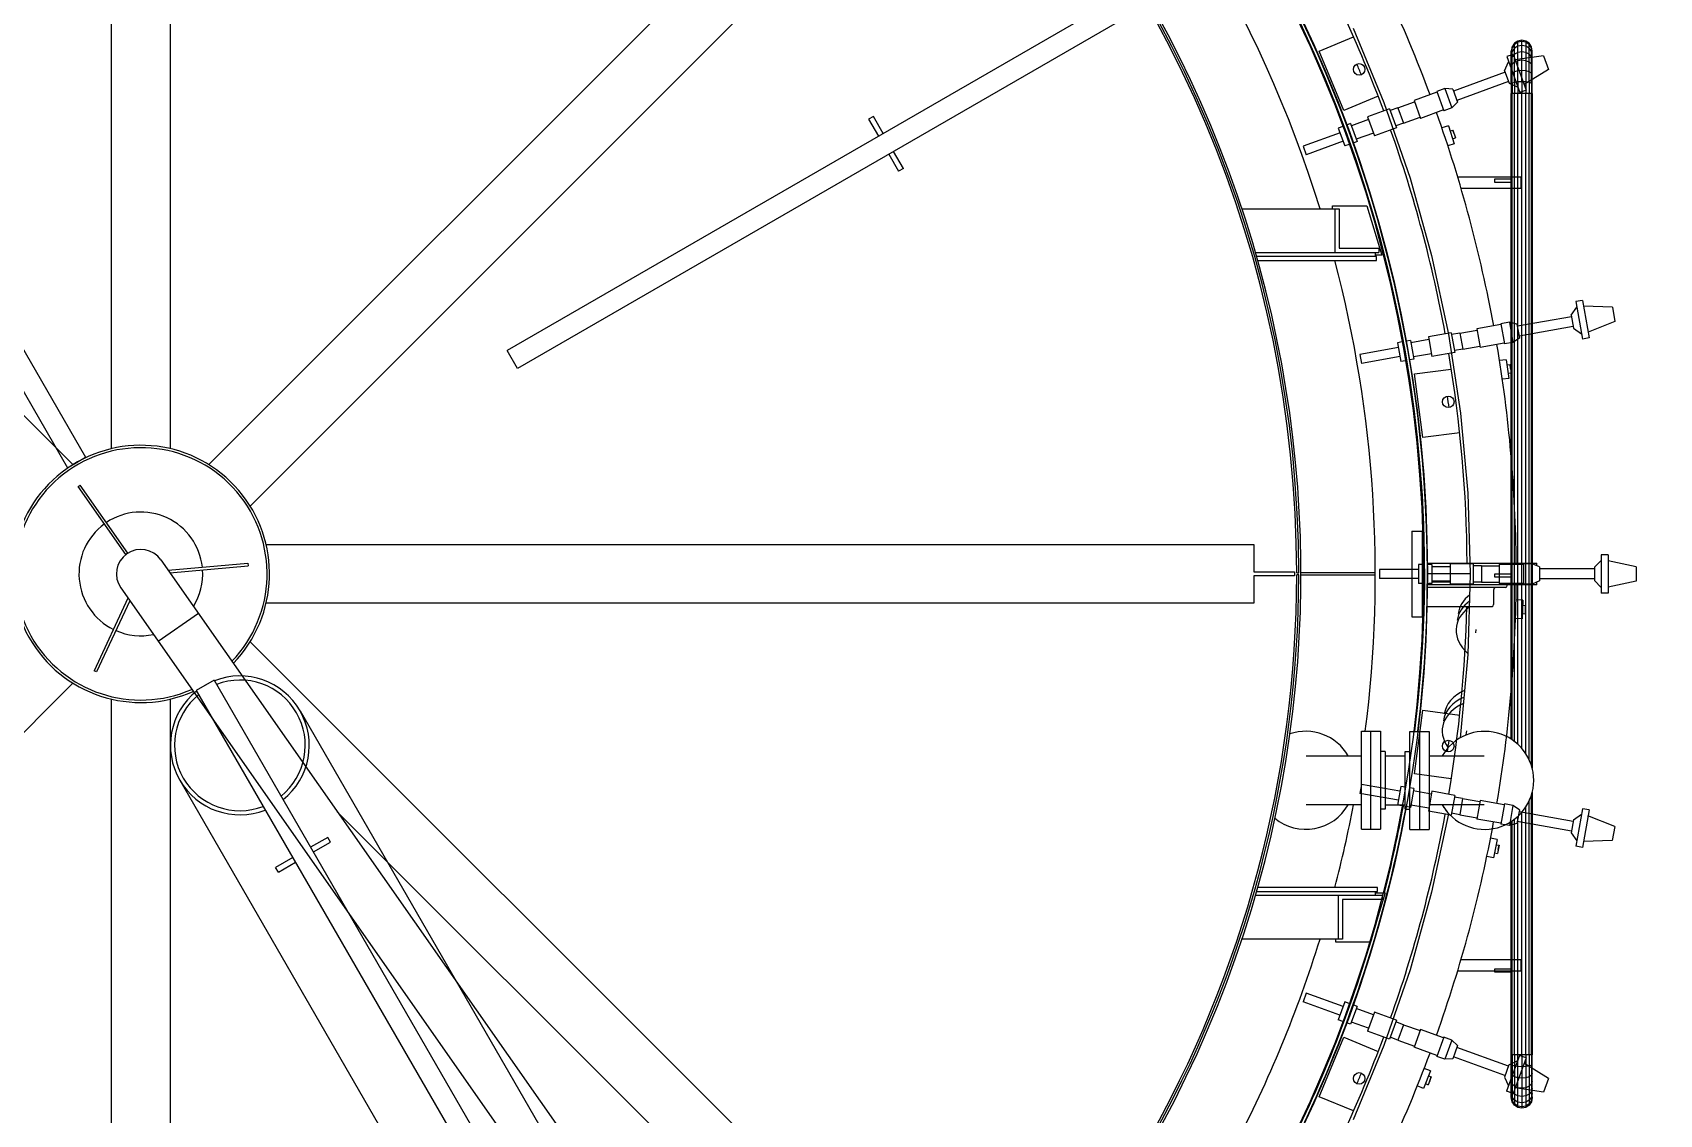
# Model space of a CAD drawing. Header units: metres. Extents: x 0 to 63075, y 0 to 44550.
# Drawn here: x 58334 to 58903, y 40181 to 40560 of the extents above; entities that cross this region are included whole.
import ezdxf

# ---------------------------------------------------------------- set-up
doc = ezdxf.new("R2010")
doc.units = ezdxf.units.M
doc.header["$LTSCALE"] = 75
for name, color, linetype in [('GSB', 7, 'Continuous'), ('ML6', 1, 'Continuous'), ('SDM', 7, 'Continuous'), ('SL1', 8, 'Continuous')]:
    doc.layers.add(name, color=color, linetype=linetype)
doc.styles.add('ROMANS', font='ROMANS.SHX')
doc.dimstyles.new('75___1-75', dxfattribs={"dimscale": 75, "dimtxt": 2.5, "dimasz": 2, "dimexe": 1.5, "dimexo": 1, "dimgap": 0.5, "dimtad": 1, "dimdec": 0, "dimzin": 12, "dimtxsty": 'ROMANS', "dimcen": 0, "dimclrd": 256, "dimclre": 256, "dimclrt": 3, "dimazin": 3, "dimtfac": 1, "dimtdec": 0, "dimtmove": 0, "dimatfit": 0, "dimfxl": 1, "dimlwd": -1, "dimlwe": -1, "dimarcsym": 0})

# ---------------------------------------------------------------- blocks, each defined once
blk = doc.blocks.new('A$C6bae614f')
at = {"layer": 'SL1'}
for p, q in [((401396.2, 46255.2), (402741.3, 43925.2)), ((402802.1, 43945.4), (402802.2, 46248.5)), ((402938.7, 46248.5), (402938.6, 43945.4)), ((401354.3, 46231), (402699.5, 43901)), ((401083.6, 45536.7), (402712.1, 43908.1)), ((403028.7, 43908.1), (404657.3, 45536.6)), ((404753.8, 45440.1), (403125.2, 43811.6)), ((405448.1, 45169.3), (403724.3, 44174.2)), ((405472.3, 45127.5), (403748.5, 44132.4)), ((405697.4, 44926.1), (405769, 44753.1)), ((405618, 44872.5), (405698.3, 44905.7)), ((406067.9, 44882.9), (406066, 44873.6)), ((406067.9, 44880.2), (406066, 44871.1)), ((406073.2, 44890.9), (406067.9, 44882.9)), ((406073.2, 44887.9), (406067.9, 44880.2)), ((406067.9, 44880.2), (406067.9, 44882.9)), ((406067.9, 44872.1), (406067.9, 44880.2)), ((406073.2, 44879.2), (406067.9, 44872.1)), ((406081.1, 44896.1), (406073.2, 44890.9)), ((406081.1, 44893.1), (406073.2, 44887.9)), ((406073.2, 44887.9), (406073.2, 44890.9)), ((406073.2, 44799.7), (406073.2, 44887.9)), ((406081.1, 44884), (406073.2, 44879.2)), ((406090.4, 44898), (406081.1, 44896.1)), ((406081.1, 44800.9), (406081.1, 44896.1)), ((406090.4, 44894.9), (406081.1, 44893.1)), ((406090.4, 44885.7), (406081.1, 44884)), ((406090.4, 44801.3), (406090.4, 44898)), ((406099.7, 44896.1), (406090.4, 44898)), ((406099.7, 44893.1), (406090.4, 44894.9)), ((406099.7, 44884), (406090.4, 44885.7)), ((406107.7, 44890.9), (406099.7, 44896.1)), ((406099.7, 44896.1), (406099.7, 44800.9)), ((406107.7, 44887.9), (406099.7, 44893.1)), ((406107.7, 44879.2), (406099.7, 44884)), ((406112.9, 44882.9), (406107.7, 44890.9)), ((406107.7, 44799.7), (406107.7, 44890.9)), ((406112.9, 44880.2), (406107.7, 44887.9)), ((406112.9, 44872.1), (406107.7, 44879.2)), ((406112.9, 44797.9), (406112.9, 44882.9)), ((406114.8, 44873.6), (406112.9, 44882.9)), ((406114.8, 44871.1), (406112.9, 44880.2)), ((405675.4, 44733.9), (405618, 44872.5)), ((406050.1, 44827), (406059.6, 44847.4)), ((406070, 44865.1), (406055.2, 44859.7)), ((406055.2, 44859.7), (406085.6, 44776.1)), ((406066, 44795.9), (406066, 44873.6)), ((406067.9, 44872.1), (406066, 44863.7)), ((406067.9, 44859.1), (406066, 44851.8)), ((406067.9, 44841.8), (406066, 44836)), ((406067.9, 44797.9), (406067.9, 44872.1)), ((406073.2, 44865.3), (406067.9, 44859.1)), ((406073.2, 44846.7), (406067.9, 44841.8)), ((406070, 44865.1), (406100.4, 44781.5)), ((406081.1, 44869.4), (406073.2, 44865.3)), ((406081.1, 44850), (406073.2, 44846.7)), ((406141.4, 44861.6), (406074.7, 44852.1)), ((406090.4, 44870.9), (406081.1, 44869.4)), ((406090.4, 44851.2), (406081.1, 44850)), ((406099.7, 44869.4), (406090.4, 44870.9)), ((406099.7, 44850), (406090.4, 44851.2)), ((406107.7, 44865.3), (406099.7, 44869.4)), ((406107.7, 44846.7), (406099.7, 44850)), ((406112.9, 44859.1), (406107.7, 44865.3)), ((406112.9, 44841.8), (406107.7, 44846.7)), ((406114.8, 44851.8), (406112.9, 44859.1)), ((406114.8, 44836), (406112.9, 44841.8)), ((406114.8, 44863.7), (406112.9, 44872.1)), ((406114.8, 44871.1), (406114.8, 44873.6)), ((406114.8, 44863.7), (406114.8, 44871.1)), ((406114.8, 44795.9), (406114.8, 44863.7)), ((406141.4, 44861.6), (406152.9, 44830.1)), ((406051.4, 44823.3), (405931, 44779.5)), ((406050.1, 44827), (406060.7, 44797.8)), ((406067.9, 44821), (406066, 44817)), ((406073.2, 44824.5), (406067.9, 44821)), ((406081.1, 44826.8), (406073.2, 44824.5)), ((406090.4, 44827.6), (406081.1, 44826.8)), ((406099.7, 44826.8), (406090.4, 44827.6)), ((406152.9, 44830.1), (406095.7, 44794.5)), ((406107.7, 44824.5), (406099.7, 44826.8)), ((406112.9, 44821), (406107.7, 44824.5)), ((406114.8, 44817), (406112.9, 44821)), ((405755.7, 44767.2), (405675.4, 44733.9)), ((405892.7, 44776.6), (405839.2, 44757.2)), ((405911.2, 44785.4), (405892.1, 44778.4)), ((405892.1, 44778.4), (405908.4, 44733.5)), ((405911.2, 44785.4), (405927.5, 44740.5)), ((405929.4, 44784), (405911.2, 44785.4)), ((405929.4, 44784), (405940.5, 44753.3)), ((406059.3, 44801.6), (405938.9, 44757.8)), ((406060.7, 44797.8), (406081.1, 44788.3)), ((406067.9, 44797.9), (406066, 44795.9)), ((406066, 44795.9), (406066, 44773.6)), ((406066, 43267.8), (406066, 44773.6)), ((406067.9, 44773.6), (406066, 44773.6)), ((406067.8, 43266.6), (406067.9, 44773.6)), ((406073.2, 44799.7), (406067.9, 44797.9)), ((406067.9, 44797.9), (406067.9, 44773.6)), ((406073.2, 44773.6), (406067.9, 44773.6)), ((406073.1, 43262.8), (406073.2, 44773.6)), ((406081.1, 44800.9), (406073.2, 44799.7)), ((406073.2, 44799.7), (406073.2, 44773.6)), ((406090.4, 44773.6), (406073.2, 44773.6)), ((406081, 43256.2), (406081.1, 44773.6)), ((406090.4, 44801.3), (406081.1, 44800.9)), ((406081.1, 44800.9), (406081.1, 44773.6)), ((406100.4, 44781.5), (406085.6, 44776.1)), ((406099.7, 44800.9), (406090.4, 44801.3)), ((406090.4, 44801.3), (406090.4, 44773.6)), ((406099.7, 44773.6), (406090.4, 44773.6)), ((406090.4, 43246.6), (406090.4, 44773.6)), ((406099.7, 44800.9), (406099.7, 44773.6)), ((406107.7, 44799.7), (406099.7, 44800.9)), ((406099.7, 43234.2), (406099.7, 44773.6)), ((406112.9, 44773.6), (406099.7, 44773.6)), ((406107.6, 43220), (406107.7, 44773.6)), ((406107.7, 44799.7), (406107.7, 44773.6)), ((406112.9, 44797.9), (406107.7, 44799.7)), ((406114.8, 44795.9), (406112.9, 44797.9)), ((406112.9, 44797.9), (406112.9, 44773.6)), ((406112.9, 43206.3), (406112.9, 44773.6)), ((406114.8, 44773.6), (406112.9, 44773.6)), ((406114.8, 44773.6), (406114.8, 44795.9)), ((406114.8, 44773.6), (406114.8, 43199.8)), ((405782, 44738), (405731, 44719.4)), ((405769, 44753.1), (405830.1, 44576.2)), ((405782, 44738), (405798.1, 44693.8)), ((405801.7, 44740.4), (405783.5, 44733.8)), ((405801.7, 44740.4), (405840.2, 44754.6)), ((405801.7, 44740.4), (405814.7, 44704.6)), ((405839.2, 44757.2), (405854.3, 44715.8)), ((405907.8, 44735.3), (405854.3, 44715.8)), ((405927.5, 44740.5), (405908.4, 44733.5)), ((405940.5, 44753.3), (405927.5, 44740.5)), ((404578.5, 44720.2), (404567.5, 44713.9)), ((404567.5, 44713.9), (404590.4, 44674.2)), ((404601.4, 44680.5), (404578.5, 44720.2)), ((405672.9, 44696.9), (405662.6, 44693.2)), ((405662.6, 44693.2), (405677.8, 44651.4)), ((405691.3, 44703.6), (405681.8, 44700.2)), ((405691.3, 44703.6), (405706.5, 44661.8)), ((405733.3, 44713.1), (405693.1, 44698.5)), ((405731, 44719.4), (405747, 44675.2)), ((405798.1, 44693.8), (405747, 44675.2)), ((405814.7, 44704.6), (405796.5, 44698)), ((405814.7, 44704.6), (405853.3, 44718.5)), ((405919.3, 44698.2), (405904.2, 44693.3)), ((405919.3, 44698.2), (405932.9, 44656.4)), ((405666.6, 44682.2), (405580.8, 44651)), ((405673.8, 44662.3), (405588, 44631)), ((405688.1, 44655.1), (405677.8, 44651.4)), ((405706.5, 44661.8), (405697, 44658.3)), ((405744.7, 44681.5), (405704.6, 44666.9)), ((405932.9, 44656.4), (405918.2, 44651.6)), ((405923.1, 44686.5), (405929.7, 44688.6)), ((405929.1, 44668.1), (405935.7, 44670.2)), ((405929.7, 44688.6), (405935.7, 44670.2)), ((405932.7, 44679.5), (405929.7, 44688.6)), ((405932.7, 44679.5), (405935.7, 44670.2)), ((404614.5, 44632.3), (404637.4, 44592.6)), ((404648.4, 44599), (404625.5, 44638.7)), ((405580.8, 44651), (405588, 44631)), ((404648.4, 44599), (404637.4, 44592.6)), ((405830.1, 44576.2), (405880.3, 44395.8)), ((406089, 44578.6), (405941.1, 44578.6)), ((406089, 44553.2), (406089, 44578.6)), ((405948.7, 44553.2), (406089, 44553.2)), ((406026.9, 44573.6), (406026.9, 44567.3)), ((406066, 44573.6), (406026.9, 44573.6)), ((406026.9, 44567.3), (406066, 44567.3)), ((405437.8, 44504.9), (405665, 44504.8)), ((405649.2, 44511.9), (405729.2, 44511.9)), ((405649.2, 44504.8), (405649.2, 44511.9)), ((405655.5, 44403.2), (405655.5, 44504.8)), ((405665, 44504.8), (405665, 44412.8)), ((405729.2, 44511.9), (405764.1, 44396.9)), ((405469.3, 44403.3), (405757.1, 44403.2)), ((405751.3, 44393.7), (405472.1, 44393.7)), ((405665, 44412.8), (405757.1, 44412.8)), ((405748.9, 44403.2), (405748.9, 44393.7)), ((405764.1, 44396.9), (405748.9, 44396.9)), ((405751.3, 44384.2), (405751.3, 44393.7)), ((405757.1, 44412.8), (405757.1, 44403.2)), ((405880.3, 44395.8), (405919.6, 44212.8)), ((405474.8, 44384.2), (405751.3, 44384.2)), ((406205.6, 44257.1), (406218.5, 44275.5)), ((406231.8, 44291.1), (406216.3, 44288.3)), ((406216.3, 44288.3), (406231.7, 44200.8)), ((406231.8, 44291.1), (406247.3, 44203.5)), ((406301.6, 44275.3), (406234.2, 44277.5)), ((406301.6, 44275.3), (406307.4, 44242.2)), ((406041.9, 44234.8), (405985.8, 44224.9)), ((406061.5, 44240.1), (406041.5, 44236.6)), ((406041.5, 44236.6), (406049.8, 44189.6)), ((406061.5, 44240.1), (406069.8, 44193.1)), ((406079.2, 44235.6), (406061.5, 44240.1)), ((406079.2, 44235.6), (406084.9, 44203.4)), ((406206.3, 44253.1), (406080.1, 44230.9)), ((406205.6, 44257.1), (406211, 44226.4)), ((406307.4, 44242.2), (406244.9, 44217.1)), ((405830.8, 44197.8), (405820.9, 44196.1)), ((405830.8, 44197.8), (405838.5, 44154)), ((405873.8, 44199.8), (405831.7, 44192.4)), ((405926.1, 44215.9), (405872.6, 44206.4)), ((405872.6, 44206.4), (405880.8, 44160.2)), ((405919.6, 44212.8), (405947.8, 44027.8)), ((405926.1, 44215.9), (405934.3, 44169.6)), ((405945.9, 44214.9), (405926.9, 44211.5)), ((405945.9, 44214.9), (405986.3, 44222.1)), ((405945.9, 44214.9), (405952.6, 44177.3)), ((405985.8, 44224.9), (405993.5, 44181.5)), ((406084.9, 44203.4), (406069.8, 44193.1)), ((406210.3, 44230.4), (406084.1, 44208.1)), ((406211, 44226.4), (406229.4, 44213.6)), ((406247.3, 44203.5), (406231.7, 44200.8)), ((403748.5, 44132.4), (403724.3, 44174.2)), ((405802.8, 44181), (405712.8, 44165.2)), ((405712.8, 44165.2), (405716.5, 44144.3)), ((405806.5, 44160.2), (405716.5, 44144.3)), ((405811.5, 44194.4), (405800.8, 44192.5)), ((405800.8, 44192.5), (405808.5, 44148.7)), ((405879.6, 44166.8), (405837.6, 44159.4)), ((405934.3, 44169.6), (405880.8, 44160.2)), ((405952.6, 44177.3), (405933.5, 44174)), ((405952.6, 44177.3), (405993, 44184.3)), ((406049.5, 44191.4), (405993.5, 44181.5)), ((406069.8, 44193.1), (406049.8, 44189.6)), ((405819.2, 44150.6), (405808.5, 44148.7)), ((405838.5, 44154), (405828.6, 44152.2)), ((405839.9, 44119.8), (405926.1, 44131.1)), ((406054.4, 44152.9), (406038.7, 44150.7)), ((406054.4, 44152.9), (406060.6, 44109.4)), ((406056.2, 44140.7), (406063, 44141.7)), ((406058.8, 44121.6), (406065.7, 44122.5)), ((406063, 44141.7), (406065.7, 44122.5)), ((406064.4, 44132.1), (406063, 44141.7)), ((406064.4, 44132.1), (406065.7, 44122.5)), ((405859.5, 43971.1), (405839.9, 44119.8)), ((406060.6, 44109.4), (406045.2, 44107.2)), ((405947.8, 44027.8), (405964.7, 43841.3)), ((405945.7, 43982.4), (405859.5, 43971.1)), ((402699.5, 43901), (402741.3, 43925.2)), ((402723.9, 43857), (402729.1, 43860.6)), ((402835, 43698.3), (402723.9, 43857)), ((402840.2, 43701.9), (402729.1, 43860.6)), ((405964.7, 43841.3), (405970.4, 43654.2)), ((405833.7, 43753.2), (405859.1, 43753.2)), ((405833.7, 43753.2), (405833.7, 43553.2)), ((405859.1, 43553.2), (405859.1, 43753.2)), ((403162.5, 43721.6), (405465.6, 43721.5)), ((405465.6, 43721.5), (405465.6, 43658)), ((402840.2, 43701.9), (402835, 43698.3)), ((402917.2, 43686.1), (403876, 42316.7)), ((402934, 43662.1), (403120, 43678.3)), ((402938.2, 43656.1), (403120.5, 43672)), ((403120, 43678.3), (403120.5, 43672)), ((405849.9, 43675.5), (405849.9, 43631)), ((405860.8, 43675.5), (405849.9, 43675.5)), ((405870.3, 43678.6), (406125.4, 43678.6)), ((405880.4, 43675.5), (405870.3, 43675.5)), ((405880.4, 43675.5), (405880.4, 43631)), ((405923.1, 43670), (405880.4, 43670)), ((405923.1, 43676.7), (405923.1, 43629.7)), ((405977.4, 43676.7), (405923.1, 43676.7)), ((405977.4, 43676.7), (405977.4, 43629.7)), ((405996.7, 43672.3), (405977.4, 43672.3)), ((405996.7, 43672.3), (406037.7, 43672.4)), ((405996.7, 43672.3), (405996.7, 43634.2)), ((406037.7, 43675.2), (406037.7, 43631.2)), ((406094.6, 43675.2), (406037.7, 43675.2)), ((406094.6, 43677.1), (406094.6, 43629.3)), ((406115, 43677.1), (406094.6, 43677.1)), ((406115, 43677.1), (406115, 43629.3)), ((406131.6, 43669.5), (406115, 43677.1)), ((406125.4, 43672.4), (406125.4, 43678.6)), ((406131.6, 43669.5), (406131.6, 43636.9)), ((406259.7, 43668.7), (406275.7, 43684.6)), ((406259.7, 43668.7), (406259.7, 43637.7)), ((406275.7, 43697.6), (406275.7, 43608.7)), ((406291.5, 43697.6), (406275.7, 43697.6)), ((406291.5, 43697.6), (406291.5, 43608.7)), ((406357.4, 43670), (406291.5, 43683.9)), ((406357.4, 43670), (406357.4, 43636.4)), ((405465.6, 43658), (405560.8, 43658)), ((405465.6, 43648.5), (405465.6, 43585)), ((405560.8, 43648.5), (405465.6, 43648.5)), ((405560.8, 43658), (405560.8, 43648.5)), ((405565.6, 43655.6), (405570.4, 43655.6)), ((405570.4, 43650.8), (405565.6, 43650.8)), ((405575.4, 43656.4), (405748.9, 43656.4)), ((405748.9, 43650), (405575.4, 43650)), ((405758.5, 43663.9), (405758.5, 43642.6)), ((405849.9, 43663.8), (405758.5, 43663.9)), ((405849.9, 43642.6), (405758.5, 43642.6)), ((405860.8, 43631), (405849.9, 43631)), ((405880.4, 43631), (405870.3, 43631)), ((406125.4, 43627.8), (405870.3, 43627.8)), ((405970.4, 43653.2), (405870.4, 43653.2)), ((405923.1, 43636.4), (405880.4, 43636.4)), ((405923.1, 43634.2), (405880.4, 43634.2)), ((405977.4, 43629.7), (405923.1, 43629.7)), ((405970.4, 43652.2), (405964.7, 43465.1)), ((405970.4, 43654.2), (405970.4, 43652.2)), ((405996.7, 43634.2), (405977.4, 43634.2)), ((405996.7, 43634.2), (406037.7, 43634)), ((406026.9, 43652.5), (406026.9, 43646.2)), ((406066, 43652.5), (406026.9, 43652.5)), ((406026.9, 43646.2), (406066, 43646.2)), ((406094.6, 43631.2), (406037.7, 43631.2)), ((406056.2, 43626.5), (406056.2, 43627.8)), ((406115, 43629.3), (406094.6, 43629.3)), ((406131.6, 43636.9), (406115, 43629.3)), ((406125.4, 43627.8), (406125.4, 43634.1)), ((406259.7, 43664.8), (406131.6, 43664.8)), ((406259.7, 43641.6), (406131.6, 43641.6)), ((406259.7, 43637.7), (406275.7, 43621.7)), ((406357.4, 43636.4), (406291.5, 43622.5)), ((402840.4, 43596.5), (402761.5, 43427.3)), ((402844.6, 43590.5), (402767.2, 43424.6)), ((402823.6, 43620.5), (403736.5, 42316.7)), ((406052.7, 43621.5), (405870.2, 43621.5)), ((406024.8, 43615.5), (406024.8, 43582)), ((406092.8, 43592.4), (406076.9, 43592.9)), ((406092.8, 43592.4), (406091.3, 43548.5)), ((406291.5, 43608.7), (406275.7, 43608.7)), ((403004.6, 43561.2), (402911, 43495.7)), ((405465.6, 43585), (403162.5, 43585)), ((405833.7, 43553.2), (405859.1, 43553.2)), ((405869.4, 43577), (406021.2, 43577)), ((406091.7, 43560.8), (406098.6, 43560.5)), ((406092.4, 43580), (406099.3, 43579.8)), ((406099.3, 43579.8), (406098.6, 43560.5)), ((406099, 43570.2), (406098.6, 43560.5)), ((406099, 43570.2), (406099.3, 43579.8)), ((405983.2, 43515.8), (405984.2, 43523.5)), ((406091.3, 43548.5), (406075.8, 43549)), ((403125.2, 43495), (404303.5, 42316.7)), ((405964.7, 43465.1), (405947.8, 43278.7)), ((402767.2, 43424.6), (402761.5, 43427.3)), ((403041.3, 43405.6), (402999.4, 43381.4)), ((403041.3, 43405.6), (404386.4, 41075.6)), ((402712.1, 43398.5), (401586.8, 42273.3)), ((402999.4, 43381.4), (404344.6, 41051.4)), ((402802.1, 42273.2), (402802.1, 43361.2)), ((402938.6, 43361.2), (402938.6, 42316.7)), ((403241.5, 43334.2), (404503.6, 41148.2)), ((405839.9, 43186.6), (405859.4, 43335.3)), ((405859.4, 43335.3), (405945.6, 43324)), ((405716.4, 43057.6), (405716.4, 43286.2)), ((405716.4, 43286.2), (405761.1, 43286.2)), ((405738.7, 43057.6), (405738.8, 43286.2)), ((405761.1, 43286.2), (405761.1, 43057.6)), ((405829.6, 43057.5), (405829.6, 43286.1)), ((405829.6, 43286.1), (405874.3, 43286.1)), ((405851.9, 43286.1), (405851.9, 43057.5)), ((405874.3, 43286.1), (405874.3, 43057.5)), ((405960.8, 43277.7), (405962.1, 43287.3)), ((405947.8, 43278.7), (405946.5, 43270.7)), ((405587.8, 43229), (405716.4, 43229)), ((405772.1, 43239.3), (405761.1, 43239.3)), ((405772.1, 43239.3), (405772, 43104.4)), ((405772.1, 43229), (405818.6, 43229)), ((405818.6, 43104.4), (405818.6, 43239.3)), ((405818.6, 43239.3), (405829.6, 43239.3)), ((405874.3, 43229), (406002.9, 43229)), ((402961.1, 43172.3), (404223.1, 40986.3)), ((405926, 43175.3), (405839.9, 43186.6)), ((405716.5, 43162.2), (405712.8, 43141.2)), ((405802.7, 43125.4), (405712.8, 43141.2)), ((405806.4, 43146.3), (405716.5, 43162.2)), ((405808.4, 43157.7), (405800.7, 43113.9)), ((405819.2, 43155.8), (405808.4, 43157.7)), ((405838.5, 43152.4), (405828.6, 43154.2)), ((405838.5, 43152.4), (405830.8, 43108.6)), ((405879.6, 43139.6), (405837.5, 43147.1)), ((405880.8, 43146.3), (405872.6, 43100)), ((405934.2, 43136.8), (405880.8, 43146.3)), ((405934.2, 43136.8), (405926.1, 43090.5)), ((406112.9, 42531.4), (406112.9, 43137.3)), ((406114.8, 43143.9), (406114.7, 42531.4)), ((404110.4, 42316.7), (403328.5, 43098.6)), ((405716.4, 43114.7), (405587.8, 43114.7)), ((405772, 43104.4), (405761.1, 43104.4)), ((405772, 43114.7), (405818.6, 43114.7)), ((405811.5, 43112), (405800.7, 43113.9)), ((405818.6, 43104.4), (405829.6, 43104.4)), ((405830.8, 43108.6), (405820.8, 43110.4)), ((405873.8, 43106.6), (405831.7, 43114)), ((405926.1, 43090.5), (405872.6, 43100)), ((406002.9, 43114.7), (405874.3, 43114.7)), ((405952.5, 43129.1), (405933.5, 43132.4)), ((405952.5, 43129.1), (405945.9, 43091.6)), ((405952.5, 43129.1), (405992.9, 43122.1)), ((405993.4, 43124.9), (405985.8, 43081.5)), ((406049.5, 43115), (405993.4, 43124.9)), ((406049.8, 43116.8), (406041.5, 43069.8)), ((406069.8, 43113.3), (406049.8, 43116.8)), ((406069.8, 43113.3), (406061.5, 43066.3)), ((406084.9, 43103), (406069.8, 43113.3)), ((406084.9, 43103), (406079.2, 43070.8)), ((406210.2, 43076), (406084, 43098.3)), ((406090.3, 42531.4), (406090.3, 43097)), ((406099.7, 42531.4), (406099.7, 43109.4)), ((406107.6, 42531.4), (406107.6, 43123.7)), ((406231.7, 43105.6), (406216.2, 43018.1)), ((406247.2, 43102.9), (406231.7, 43105.6)), ((406247.2, 43102.9), (406231.8, 43015.3)), ((405919.6, 43093.6), (405880.3, 42910.6)), ((405919.7, 43094.5), (405919.6, 43093.6)), ((405945.9, 43091.6), (405926.8, 43094.9)), ((405945.9, 43091.6), (405986.3, 43084.3)), ((406041.8, 43071.7), (405985.8, 43081.5)), ((406061.5, 43066.3), (406041.5, 43069.8)), ((406079.2, 43070.8), (406061.5, 43066.3)), ((406065.9, 42531.4), (406065.9, 43075.8)), ((406067.8, 42531.4), (406067.8, 43077.1)), ((406073.1, 42531.4), (406073.1, 43080.9)), ((406206.2, 43053.3), (406080, 43075.5)), ((406081, 42531.4), (406081, 43087.5)), ((406210.9, 43080), (406205.5, 43049.3)), ((406210.9, 43080), (406229.4, 43092.8)), ((406307.4, 43064.2), (406244.8, 43089.3)), ((406307.4, 43064.2), (406301.5, 43031.1)), ((403306, 43038.8), (403266.3, 43015.9)), ((403272.6, 43004.9), (403312.3, 43027.8)), ((403312.3, 43027.8), (403306, 43038.8)), ((405716.4, 43057.6), (405761.1, 43057.6)), ((405829.6, 43057.5), (405874.3, 43057.5)), ((406033.3, 43033.7), (406017.7, 43037)), ((406033.3, 43033.7), (406024.2, 42990.7)), ((406030.7, 43021.7), (406037.5, 43020.3)), ((406037.5, 43020.3), (406033.5, 43001.3)), ((406035.5, 43010.8), (406037.5, 43020.3)), ((406205.5, 43049.3), (406218.5, 43030.9)), ((406301.5, 43031.1), (406234.2, 43028.9)), ((403224.4, 42991.7), (403184.7, 42968.8)), ((406024.2, 42990.7), (406009, 42993.9)), ((406026.7, 43002.8), (406033.5, 43001.3)), ((406035.5, 43010.8), (406033.5, 43001.3)), ((406231.8, 43015.3), (406216.2, 43018.1)), ((403191.1, 42957.8), (403184.7, 42968.8)), ((403191.1, 42957.8), (403230.8, 42980.7)), ((405472, 42912.7), (405753.7, 42912.7)), ((405753.7, 42922.2), (405474.7, 42922.2)), ((405772, 42909.2), (405737, 42794.2)), ((405748.8, 42912.7), (405748.8, 42903.2)), ((405748.8, 42909.2), (405772, 42909.2)), ((405753.7, 42912.7), (405753.7, 42922.2)), ((405880.3, 42910.6), (405830, 42730.2)), ((405764.6, 42903.2), (405469.3, 42903.2)), ((405663, 42801.6), (405663, 42903.2)), ((405672.6, 42893.7), (405672.6, 42801.6)), ((405764.6, 42893.7), (405672.6, 42893.7)), ((405764.6, 42903.2), (405764.6, 42893.7)), ((405672.6, 42801.6), (405437.8, 42801.6)), ((405657, 42794.2), (405657, 42801.6)), ((405737, 42794.2), (405657, 42794.2)), ((405830, 42730.2), (405768.9, 42553.3)), ((405941.1, 42727.8), (406088.9, 42727.8)), ((406088.9, 42753.2), (405948.6, 42753.2)), ((406026.8, 42731.4), (406026.8, 42725)), ((406065.9, 42731.4), (406026.8, 42731.4)), ((406026.8, 42725), (406065.9, 42725)), ((406088.9, 42727.8), (406088.9, 42753.2)), ((405588, 42675.4), (405580.7, 42655.4)), ((405666.5, 42624.2), (405580.7, 42655.4)), ((405673.8, 42644.1), (405588, 42675.4)), ((405677.8, 42655.1), (405662.5, 42613.3)), ((405688, 42651.3), (405677.8, 42655.1)), ((405706.4, 42644.6), (405691.2, 42602.8)), ((405706.4, 42644.6), (405696.9, 42648.1)), ((405672.8, 42609.5), (405662.5, 42613.3)), ((405691.2, 42602.8), (405681.7, 42606.3)), ((405733.2, 42593.4), (405693.1, 42608)), ((405744.7, 42624.9), (405704.5, 42639.5)), ((405747, 42631.2), (405730.9, 42587.1)), ((405798, 42612.6), (405747, 42631.2)), ((405798, 42612.6), (405781.9, 42568.5)), ((405814.7, 42601.8), (405796.5, 42608.5)), ((405617.9, 42434), (405675.3, 42572.5)), ((405675.3, 42572.5), (405755.6, 42539.3)), ((405781.9, 42568.5), (405730.9, 42587.1)), ((405801.6, 42566), (405783.4, 42572.7)), ((405814.7, 42601.8), (405801.6, 42566)), ((405801.6, 42566), (405840.1, 42551.9)), ((405814.7, 42601.8), (405853.2, 42588)), ((405854.2, 42590.6), (405839.2, 42549.2)), ((405907.7, 42571.1), (405854.2, 42590.6)), ((405908.3, 42572.9), (405892, 42528)), ((405927.4, 42565.9), (405908.3, 42572.9)), ((405927.4, 42565.9), (405911.1, 42521.1)), ((405940.5, 42553.1), (405927.4, 42565.9)), ((405768.9, 42553.3), (405697.3, 42380.3)), ((405892.6, 42529.8), (405839.2, 42549.2)), ((405911.1, 42521.1), (405892, 42528)), ((405940.5, 42553.1), (405929.3, 42522.5)), ((406051.3, 42483.1), (405930.9, 42526.9)), ((406059.3, 42504.8), (405938.8, 42548.7)), ((406085.5, 42530.3), (406055.1, 42446.7)), ((406065.9, 42433.9), (406065.9, 42531.4)), ((406114.7, 42531.4), (406065.9, 42531.4)), ((406067.8, 42531.4), (406067.8, 42422.1)), ((406073.1, 42531.4), (406073.1, 42414.1)), ((406081, 42421), (406081, 42531.4)), ((406100.4, 42524.9), (406085.5, 42530.3)), ((406090.3, 42531.4), (406090.3, 42407)), ((406099.7, 42531.4), (406099.7, 42408.8)), ((406107.6, 42531.4), (406107.6, 42414.1)), ((406112.9, 42531.4), (406112.9, 42422.1)), ((406114.7, 42433.9), (406114.7, 42531.4)), ((405877.6, 42493.9), (405861.2, 42453.2)), ((405877.6, 42493.9), (405862.9, 42499.9)), ((405929.3, 42522.5), (405911.1, 42521.1)), ((406060.6, 42508.6), (406050, 42479.4)), ((406060.6, 42508.6), (406081, 42518.1)), ((406067.8, 42507.1), (406065.9, 42509.1)), ((406073.1, 42505.3), (406067.8, 42507.1)), ((406100.4, 42524.9), (406070, 42441.3)), ((406081, 42504.1), (406073.1, 42505.3)), ((406090.3, 42503.7), (406081, 42504.1)), ((406099.7, 42504.1), (406090.3, 42503.7)), ((406152.9, 42476.3), (406095.6, 42511.9)), ((406107.6, 42505.3), (406099.7, 42504.1)), ((406112.9, 42507.1), (406107.6, 42505.3)), ((406114.7, 42509.1), (406112.9, 42507.1)), ((405861.2, 42453.2), (405846.8, 42458.9)), ((405865.8, 42464.6), (405872.2, 42462)), ((405879.4, 42479.9), (405872.2, 42462)), ((405875.9, 42470.9), (405872.2, 42462)), ((405873, 42482.5), (405879.4, 42479.9)), ((405875.9, 42470.9), (405879.4, 42479.9)), ((406050, 42479.4), (406059.5, 42459)), ((406067.8, 42484), (406065.9, 42488)), ((406067.8, 42463.2), (406065.9, 42469)), ((406067.8, 42445.9), (406065.9, 42453.2)), ((406073.1, 42480.5), (406067.8, 42484)), ((406073.1, 42458.3), (406067.8, 42463.2)), ((406081, 42478.2), (406073.1, 42480.5)), ((406081, 42455), (406073.1, 42458.3)), ((406141.4, 42444.8), (406074.7, 42454.3)), ((406090.3, 42477.4), (406081, 42478.2)), ((406090.3, 42453.8), (406081, 42455)), ((406099.7, 42478.2), (406090.3, 42477.4)), ((406099.7, 42455), (406090.3, 42453.8)), ((406107.6, 42480.5), (406099.7, 42478.2)), ((406107.6, 42458.3), (406099.7, 42455)), ((406112.9, 42484), (406107.6, 42480.5)), ((406112.9, 42463.2), (406107.6, 42458.3)), ((406114.7, 42488), (406112.9, 42484)), ((406114.7, 42469), (406112.9, 42463.2)), ((406114.7, 42453.2), (406112.9, 42445.9)), ((406152.9, 42476.3), (406141.4, 42444.8)), ((405698.2, 42400.7), (405617.9, 42434)), ((406070, 42441.3), (406055.1, 42446.7)), ((406067.8, 42432.9), (406065.9, 42441.3)), ((406067.8, 42424.8), (406065.9, 42433.9)), ((406065.9, 42433.9), (406065.9, 42431.4)), ((406067.8, 42422.1), (406065.9, 42431.4)), ((406073.1, 42439.7), (406067.8, 42445.9)), ((406073.1, 42425.8), (406067.8, 42432.9)), ((406073.1, 42417.1), (406067.8, 42424.8)), ((406073.1, 42414.1), (406067.8, 42422.1)), ((406081, 42435.6), (406073.1, 42439.7)), ((406081, 42421), (406073.1, 42425.8)), ((406081, 42411.9), (406073.1, 42417.1)), ((406081, 42408.8), (406073.1, 42414.1)), ((406090.3, 42434.1), (406081, 42435.6)), ((406081, 42411.9), (406081, 42421)), ((406090.3, 42419.3), (406081, 42421)), ((406099.7, 42435.6), (406090.3, 42434.1)), ((406099.7, 42421), (406090.3, 42419.3)), ((406107.6, 42439.7), (406099.7, 42435.6)), ((406107.6, 42425.7), (406099.7, 42421)), ((406107.6, 42417.1), (406099.7, 42411.9)), ((406107.6, 42414.1), (406099.7, 42408.8)), ((406112.9, 42445.9), (406107.6, 42439.7)), ((406112.9, 42432.9), (406107.6, 42425.7)), ((406112.9, 42424.8), (406107.6, 42417.1)), ((406112.9, 42422.1), (406107.6, 42414.1)), ((406114.7, 42441.3), (406112.9, 42432.9)), ((406114.7, 42433.9), (406112.9, 42424.8)), ((406114.7, 42431.4), (406112.9, 42422.1)), ((406114.7, 42431.4), (406114.7, 42433.9)), ((406090.3, 42410.1), (406081, 42411.9)), ((406081, 42411.9), (406081, 42408.8)), ((406090.3, 42407), (406081, 42408.8)), ((406099.7, 42411.9), (406090.3, 42410.1)), ((406099.7, 42408.8), (406090.3, 42407))]:
    blk.add_line(p, q, dxfattribs=at)
for centre, radius in [((402870.4, 43653.3), 3000), ((402870.4, 43653.3), 2990.5), ((405711.3, 44830), 13.5), ((405919.1, 44054.6), 13.5), ((405919, 43251.8), 13.5), ((405711.3, 42476.5), 13.5)]:
    blk.add_circle(centre, radius, dxfattribs=at)
for centre, radius, start, end in [((402870.4, 43653.3), 3000, 352.9702, 184.2441), ((402870.4, 43653.3), 2993.5, 352.9548, 75.0634), ((402870.4, 43653.3), 2878.5, 17.2072, 72.9874), ((402870.4, 43653.3), 2705, 330.3863, 210.6755), ((402870.4, 43653.3), 2700, 90.0486, 179.9476), ((402870.4, 43653.3), 2695.2, 90.0487, 179.9475), ((402870.4, 43653.3), 2700, 0.0486, 89.9476), ((402870.4, 43653.3), 2695.2, 0.0487, 89.9475), ((402870.4, 43653.3), 3207.1, 20.3912, 29.6051), ((402870.4, 43653.3), 3092.8, 20.4334, 29.5629), ((402870.4, 43653.3), 3075, 22.2466, 22.7497), ((402870.4, 43653.3), 3207.1, 10.3912, 19.6051), ((402870.4, 43653.3), 3092.8, 10.4334, 19.5629), ((402870.4, 43653.3), 2878.5, 352.6719, 14.7092), ((402870.4, 43653.3), 3092.8, 0.4687, 9.5629), ((402870.4, 43653.3), 3207.1, 0.4519, 9.6051), ((402870.4, 43653.3), 3075, 7.2466, 7.7497), ((402870.4, 43653.3), 300, 315.9801, 294.0162), ((402870.4, 43653.3), 294.3, 316.1943, 293.8019), ((402870.4, 43653.3), 144.3, 6.2586, 123.7376), ((402870.4, 43653.3), 144.3, 126.2586, 243.7376), ((402870.4, 43653.3), 57.1, 34.9981, 214.9981), ((402870.4, 43653.3), 144.3, 328.3242, 3.7376), ((402870.4, 43653.3), 2695.2, 330.2683, 359.9475), ((402870.4, 43653.3), 2700, 330.3259, 359.9476), ((402870.4, 43653.3), 3207.1, 350.3912, 359.5444), ((402870.4, 43653.3), 3092.8, 350.4334, 358.5864), ((402870.4, 43653.3), 144.3, 246.2586, 281.672), ((403101.3, 43253.3), 161.9, 308.5767, 111.4195), ((403101.3, 43253.3), 152.4, 309.1159, 110.8803), ((403101.3, 43253.3), 161.9, 128.5767, 291.4195), ((403101.3, 43253.3), 152.4, 129.1159, 290.8803), ((403101.3, 43253.3), 161.9, 119.7945, 120.2018), ((405586.8, 43171.9), 114.3, 29.9981, 109.036), ((406003.9, 43171.8), 114.3, 209.9981, 149.9981), ((402870.4, 43653.3), 3075, 352.2466, 352.7497), ((405586.8, 43171.9), 114.3, 230.8626, 329.9981), ((402870.4, 43653.3), 3000, 333.5407, 349.4572), ((402870.4, 43653.3), 2878.5, 345.287, 349.2157), ((402870.4, 43653.3), 2993.5, 345.6064, 349.6346), ((406003.9, 43171.8), 114.3, 209.9519, 222.5566), ((402870.4, 43653.3), 3092.8, 340.4334, 349.5629), ((402870.4, 43653.3), 3207.1, 340.3912, 349.6051), ((402870.4, 43653.3), 2993.5, 333.4787, 344.4688), ((402870.4, 43653.3), 2878.5, 332.3307, 342.789), ((402870.4, 43653.3), 3092.8, 330.4334, 339.5629), ((402870.4, 43653.3), 3207.1, 330.3912, 339.6051), ((402870.4, 43653.3), 3075, 337.2466, 337.7497)]:
    blk.add_arc(centre, radius, start, end, dxfattribs=at)
for centre, major_axis, ratio, start_param, end_param in [((406053.2, 43529.9), (-113.2, 15.6), 0.707101, 5.649564, 6.283185), ((406055.4, 43545.6), (-113.2, 15.6), 0.707101, 5.67252, 6.283185), ((406029, 43615.5), (0, 6), 0.707107, 0, 1.570796), ((406052.7, 43626.5), (0, -5), 0.707107, 0, 1.570796), ((406051.1, 43514.3), (-113.2, 15.6), 0.707101, 5.627207, 7.090123), ((406021.2, 43582), (0, -5), 0.707107, 0, 1.570796), ((406020.9, 43295.1), (-113.2, 15.6), 0.707101, 5.419511, 6.283185), ((406023, 43310.8), (-113.2, 15.6), 0.707101, 5.427707, 6.283185), ((406018.7, 43279.5), (-113.2, 15.6), 0.707101, 5.41137, 6.873731)]:
    blk.add_ellipse(centre, major_axis=major_axis, ratio=ratio, start_param=start_param, end_param=end_param, dxfattribs=at)
blk = doc.blocks.new('zw$15D4')
at = {"layer": 'ML6', "xscale": 0.2502808837766805, "yscale": 0.2502808837766805, "zscale": 0.2502808837766805}
blk.add_blockref('A$C6bae614f', (-85544.74, -3177.34), dxfattribs=at)

msp = doc.modelspace()

# ---------------------------------------------------------------- block references
at = {"layer": 'GSB', "xscale": 0.6000000000000068, "yscale": 0.6000000000000068, "zscale": 0.6000000000000068}
msp.add_blockref('zw$15D4', (49200, 35721.63), dxfattribs=at)

# ---------------------------------------------------------------- leaders
at = {"layer": 'SDM'}
msp.add_leader([(52766.71, 37891.88), (59453.13, 42438.72), (62243.43, 42438.72)], dimstyle='75___1-75', override={"dimtad": 0}, dxfattribs=at)

doc.saveas('drawing.dxf')
